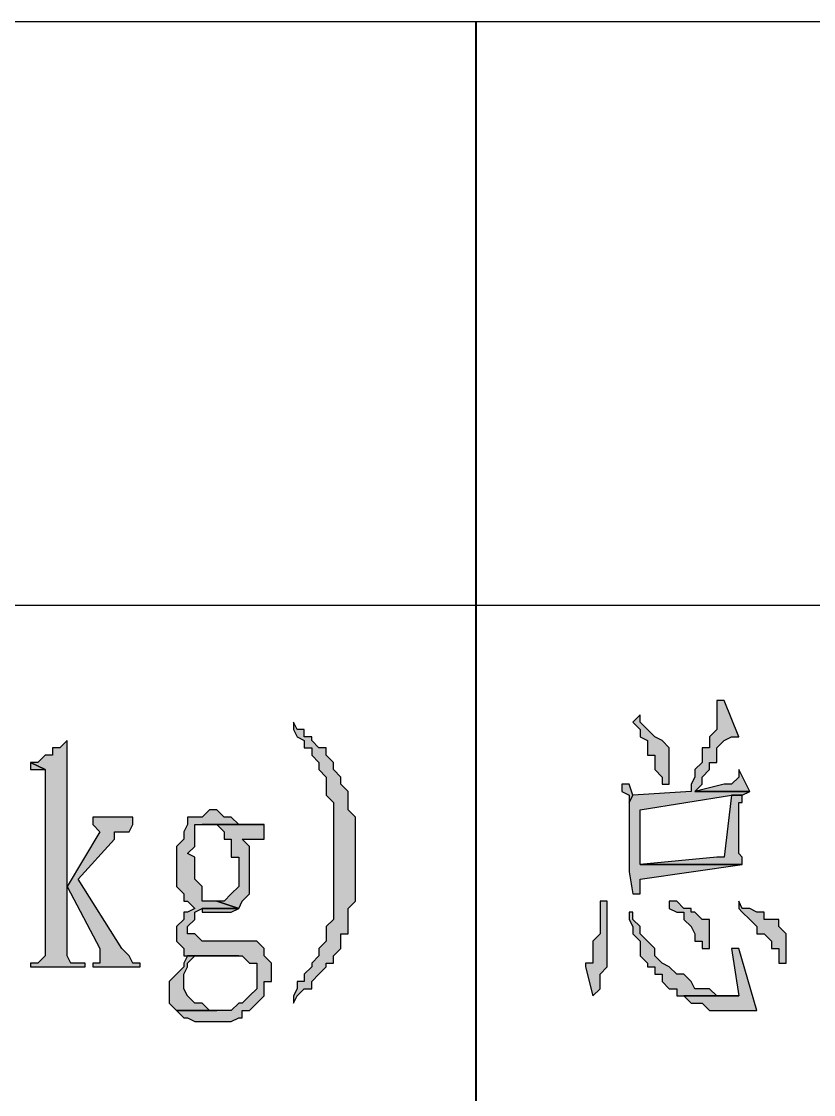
# Model space of a CAD drawing. Extents: x 457 to 4918, y -67 to 391.
# Drawn here: x 3594.12 to 3603.93, y 86.65 to 99.94 of the extents above; entities that cross this region are included whole.
import ezdxf

# ---------------------------------------------------------------- set-up
doc = ezdxf.new("R2010")
doc.units = 0
doc.header["$LTSCALE"] = 40
doc.header["$MEASUREMENT"] = 0
doc.layers.add('at_Entity', color=7, linetype='CONTINUOUS')
doc.layers.add('at_Solid', color=7, linetype='CONTINUOUS')

msp = doc.modelspace()

# ---------------------------------------------------------------- hatches: boundary and pattern name
at = {"layer": 'at_Solid'}
for points in [[(3602.819, 91.536), (3602.729, 91.536), (3602.729, 91.446), (3602.729, 91.175), (3602.639, 91.084), (3602.639, 90.949), (3602.548, 90.949), (3602.548, 90.768), (3602.458, 90.678), (3602.458, 90.587), (3602.413, 90.497), (3602.413, 90.406), (3601.689, 90.361), (3601.644, 90.271), (3601.644, 89.412), (3601.689, 89.141), (3601.78, 89.141), (3601.78, 89.231), (3601.78, 89.321), (3603.045, 89.502), (3601.78, 89.502), (3601.78, 89.593), (3601.78, 90.18), (3602.91, 90.361), (3603.045, 90.361), (3603.136, 90.406), (3602.458, 90.406), (3602.548, 90.497), (3602.548, 90.587), (3602.639, 90.678), (3602.639, 90.768), (3602.729, 90.768), (3602.729, 90.949), (3602.819, 91.039), (3602.91, 91.084), (3603, 91.084)], [(3601.78, 91.356), (3601.689, 91.265), (3601.78, 91.175), (3601.78, 91.084), (3601.87, 91.039), (3601.87, 90.858), (3601.961, 90.858), (3601.961, 90.678), (3602.051, 90.587), (3602.051, 90.497), (3602.141, 90.497), (3602.141, 90.949), (3602.051, 91.039), (3601.961, 91.084), (3601.87, 91.175), (3601.78, 91.265)], [(3597.486, 91.265), (3597.486, 91.175), (3597.531, 91.084), (3597.621, 91.039), (3597.621, 90.949), (3597.712, 90.949), (3597.712, 90.858), (3597.802, 90.768), (3597.802, 90.678), (3597.892, 90.587), (3597.892, 90.361), (3597.983, 90.271), (3597.983, 88.824), (3597.892, 88.734), (3597.892, 88.553), (3597.802, 88.463), (3597.802, 88.372), (3597.712, 88.282), (3597.712, 88.237), (3597.621, 88.146), (3597.621, 88.056), (3597.531, 88.056), (3597.531, 87.965), (3597.486, 87.875), (3597.486, 87.785), (3597.531, 87.875), (3597.621, 87.965), (3597.712, 87.965), (3597.712, 88.056), (3597.802, 88.146), (3597.892, 88.237), (3597.892, 88.282), (3597.983, 88.282), (3597.983, 88.372), (3598.073, 88.463), (3598.073, 88.643), (3598.164, 88.643), (3598.164, 88.96), (3598.254, 89.05), (3598.254, 90.09), (3598.164, 90.18), (3598.164, 90.406), (3598.073, 90.497), (3598.073, 90.587), (3597.983, 90.678), (3597.983, 90.768), (3597.892, 90.858), (3597.892, 90.949), (3597.802, 90.949), (3597.712, 91.039), (3597.712, 91.084), (3597.621, 91.084), (3597.621, 91.175), (3597.531, 91.175)], [(3594.683, 91.039), (3594.593, 90.949), (3594.502, 90.949), (3594.502, 90.858), (3594.412, 90.858), (3594.322, 90.768), (3594.231, 90.768), (3594.412, 90.678), (3594.412, 88.372), (3594.322, 88.282), (3594.231, 88.282), (3594.231, 88.237), (3594.909, 88.237), (3594.909, 88.282), (3594.728, 88.282), (3594.683, 88.372)], [(3594.231, 90.768), (3594.231, 90.678), (3594.322, 90.678), (3594.412, 90.678)], [(3603, 90.678), (3603, 90.587), (3602.91, 90.497), (3602.819, 90.497), (3602.458, 90.406), (3603.136, 90.406)], [(3601.644, 90.497), (3601.554, 90.497), (3601.554, 90.406), (3601.644, 90.361), (3601.644, 90.271), (3601.689, 90.361)], [(3603.045, 90.361), (3602.91, 90.361), (3602.819, 89.593), (3602.729, 89.593), (3601.78, 89.502), (3603.045, 89.502), (3603.045, 89.593), (3603, 89.638), (3603, 90.271), (3603.045, 90.271)], [(3596.536, 90.18), (3596.446, 90.18), (3596.356, 90.09), (3596.175, 90.09), (3596.175, 90), (3596.13, 89.909), (3596.13, 89.819), (3596.039, 89.728), (3596.039, 89.231), (3596.13, 89.141), (3596.13, 89.05), (3596.175, 89.05), (3596.265, 88.96), (3596.175, 88.915), (3596.13, 88.915), (3596.13, 88.824), (3596.039, 88.734), (3596.039, 88.553), (3596.13, 88.463), (3596.13, 88.372), (3596.175, 88.372), (3596.853, 88.372), (3596.943, 88.282), (3597.034, 88.282), (3597.034, 88.237), (3597.034, 87.965), (3596.943, 87.875), (3596.853, 87.785), (3596.808, 87.785), (3596.717, 87.694), (3596.039, 87.694), (3596.13, 87.604), (3596.175, 87.604), (3596.265, 87.559), (3596.717, 87.559), (3596.808, 87.604), (3596.853, 87.604), (3596.853, 87.694), (3596.943, 87.694), (3597.034, 87.785), (3597.124, 87.875), (3597.124, 88.056), (3597.214, 88.056), (3597.214, 88.282), (3597.124, 88.372), (3597.124, 88.463), (3597.034, 88.553), (3596.356, 88.553), (3596.265, 88.643), (3596.175, 88.643), (3596.175, 88.734), (3596.265, 88.824), (3596.265, 88.915), (3596.356, 88.96), (3596.808, 88.96), (3596.536, 89.05), (3596.356, 89.05), (3596.356, 89.141), (3596.356, 89.231), (3596.265, 89.321), (3596.265, 89.593), (3596.175, 89.638), (3596.265, 89.728), (3596.265, 90), (3596.356, 90), (3597.124, 90), (3596.808, 90), (3596.717, 90.09), (3596.627, 90.09)], [(3595.497, 90.09), (3595, 90.09), (3595, 90), (3595.09, 89.909), (3594.683, 89.231), (3595.09, 88.463), (3595.09, 88.282), (3595, 88.282), (3595, 88.237), (3595.587, 88.237), (3595.587, 88.282), (3595.497, 88.282), (3595.452, 88.372), (3595.361, 88.463), (3594.819, 89.321), (3595.271, 89.819), (3595.271, 89.909), (3595.361, 89.909), (3595.452, 89.909), (3595.497, 90)], [(3597.124, 90), (3596.356, 90), (3596.446, 90), (3596.536, 90), (3596.627, 89.909), (3596.627, 89.819), (3596.717, 89.819), (3596.717, 89.593), (3596.808, 89.593), (3596.808, 89.231), (3596.717, 89.141), (3596.627, 89.05), (3596.536, 89.05), (3596.808, 88.96), (3596.853, 89.05), (3596.943, 89.141), (3596.943, 89.728), (3596.853, 89.819), (3597.124, 89.819)], [(3601.373, 89.05), (3601.283, 89.05), (3601.283, 88.96), (3601.283, 88.643), (3601.192, 88.553), (3601.192, 88.282), (3601.102, 88.282), (3601.102, 88.237), (3601.192, 87.875), (3601.283, 87.965), (3601.283, 88.146), (3601.373, 88.237)], [(3602.141, 89.05), (3602.141, 88.96), (3602.232, 88.915), (3602.322, 88.915), (3602.322, 88.824), (3602.413, 88.734), (3602.458, 88.643), (3602.458, 88.553), (3602.548, 88.553), (3602.548, 88.463), (3602.639, 88.463), (3602.639, 88.824), (3602.548, 88.824), (3602.458, 88.915), (3602.413, 88.915), (3602.413, 88.96), (3602.322, 88.96), (3602.232, 89.05)], [(3603, 89.05), (3603, 88.96), (3603.045, 88.915), (3603.136, 88.824), (3603.226, 88.734), (3603.226, 88.643), (3603.317, 88.643), (3603.407, 88.553), (3603.407, 88.463), (3603.497, 88.463), (3603.497, 88.282), (3603.588, 88.282), (3603.588, 88.643), (3603.497, 88.734), (3603.497, 88.824), (3603.407, 88.824), (3603.317, 88.824), (3603.317, 88.915), (3603.226, 88.915), (3603.136, 88.96), (3603.045, 88.96)], [(3596.808, 88.96), (3596.356, 88.96), (3596.356, 88.915), (3596.717, 88.915)], [(3601.689, 88.915), (3601.644, 88.915), (3601.644, 88.824), (3601.689, 88.734), (3601.689, 88.643), (3601.78, 88.553), (3601.78, 88.372), (3601.87, 88.282), (3601.87, 88.237), (3601.961, 88.237), (3601.961, 88.146), (3602.051, 88.146), (3602.051, 88.056), (3602.141, 87.965), (3602.232, 87.965), (3602.232, 87.875), (3603, 87.875), (3602.91, 87.875), (3602.729, 87.875), (3602.639, 87.965), (3602.458, 87.965), (3602.413, 88.056), (3602.322, 88.146), (3602.232, 88.146), (3602.141, 88.237), (3602.051, 88.282), (3601.961, 88.372), (3601.961, 88.463), (3601.87, 88.553), (3601.78, 88.643), (3601.78, 88.734), (3601.689, 88.824)], [(3603, 88.463), (3602.91, 88.463), (3603, 87.875), (3602.322, 87.875), (3602.413, 87.785), (3602.548, 87.785), (3602.639, 87.694), (3603.226, 87.694)], [(3596.175, 88.372), (3596.13, 88.282), (3596.13, 88.237), (3596.039, 88.146), (3595.949, 88.056), (3595.949, 87.785), (3596.039, 87.694), (3596.536, 87.694), (3596.446, 87.694), (3596.356, 87.785), (3596.265, 87.785), (3596.175, 87.875), (3596.13, 87.965), (3596.13, 88.146), (3596.175, 88.237), (3596.175, 88.282), (3596.265, 88.372), (3596.808, 88.372)]]:
    msp.add_hatch(color=0, dxfattribs=at).paths.add_polyline_path(points)

# ---------------------------------------------------------------- linework, layer by layer
at = {"layer": 'at_Entity', "color": 0, "lineweight": 40}
msp.add_line((3599.746, 99.944), (3599.746, 73.365), dxfattribs=at)
at = {"layer": 'at_Entity', "color": 0, "lineweight": 20}
for p, q in [((3602.819, 91.536), (3602.729, 91.536)), ((3602.729, 91.536), (3602.729, 91.446)), ((3602.729, 91.446), (3602.729, 91.175)), ((3603, 91.084), (3602.819, 91.536)), ((3601.78, 91.356), (3601.689, 91.265)), ((3601.78, 91.265), (3601.78, 91.356)), ((3597.486, 91.265), (3597.486, 91.175)), ((3597.531, 91.175), (3597.486, 91.265)), ((3597.486, 91.175), (3597.531, 91.084)), ((3597.621, 91.175), (3597.531, 91.175)), ((3597.621, 91.084), (3597.621, 91.175)), ((3601.689, 91.265), (3601.78, 91.175)), ((3601.87, 91.175), (3601.78, 91.265)), ((3601.78, 91.175), (3601.78, 91.084)), ((3601.961, 91.084), (3601.87, 91.175)), ((3602.729, 91.175), (3602.639, 91.084)), ((3594.683, 91.039), (3594.593, 90.949)), ((3594.683, 88.372), (3594.683, 91.039)), ((3597.531, 91.084), (3597.621, 91.039)), ((3597.712, 91.084), (3597.621, 91.084)), ((3597.621, 91.039), (3597.621, 90.949)), ((3597.712, 91.039), (3597.712, 91.084)), ((3597.802, 90.949), (3597.712, 91.039)), ((3601.78, 91.084), (3601.87, 91.039)), ((3601.87, 91.039), (3601.87, 90.858)), ((3602.051, 91.039), (3601.961, 91.084)), ((3602.141, 90.949), (3602.051, 91.039)), ((3602.639, 91.084), (3602.639, 90.949)), ((3602.729, 90.949), (3602.819, 91.039)), ((3602.819, 91.039), (3602.91, 91.084)), ((3602.91, 91.084), (3603, 91.084)), ((3594.593, 90.949), (3594.502, 90.949)), ((3594.502, 90.949), (3594.502, 90.858)), ((3597.621, 90.949), (3597.712, 90.949)), ((3597.712, 90.949), (3597.712, 90.858)), ((3597.892, 90.949), (3597.802, 90.949)), ((3597.892, 90.858), (3597.892, 90.949)), ((3602.141, 90.497), (3602.141, 90.949)), ((3602.639, 90.949), (3602.548, 90.949)), ((3602.548, 90.949), (3602.548, 90.768)), ((3602.729, 90.768), (3602.729, 90.949)), ((3594.231, 90.768), (3594.231, 90.678)), ((3594.412, 90.678), (3594.231, 90.768)), ((3594.322, 90.768), (3594.231, 90.768)), ((3594.231, 90.768), (3594.412, 90.678)), ((3594.412, 90.858), (3594.322, 90.768)), ((3594.502, 90.858), (3594.412, 90.858)), ((3597.712, 90.858), (3597.802, 90.768)), ((3597.802, 90.768), (3597.802, 90.678)), ((3597.983, 90.768), (3597.892, 90.858)), ((3597.983, 90.678), (3597.983, 90.768)), ((3601.87, 90.858), (3601.961, 90.858)), ((3601.961, 90.858), (3601.961, 90.678)), ((3602.548, 90.768), (3602.458, 90.678)), ((3602.639, 90.678), (3602.639, 90.768)), ((3602.639, 90.768), (3602.729, 90.768)), ((3594.231, 90.678), (3594.322, 90.678)), ((3594.322, 90.678), (3594.412, 90.678)), ((3594.412, 90.678), (3594.412, 88.372)), ((3597.802, 90.678), (3597.892, 90.587)), ((3598.073, 90.587), (3597.983, 90.678)), ((3601.961, 90.678), (3602.051, 90.587)), ((3602.458, 90.678), (3602.458, 90.587)), ((3602.548, 90.587), (3602.639, 90.678)), ((3603, 90.678), (3603, 90.587)), ((3603.136, 90.406), (3603, 90.678)), ((3597.892, 90.587), (3597.892, 90.361)), ((3598.073, 90.497), (3598.073, 90.587)), ((3602.051, 90.587), (3602.051, 90.497)), ((3602.458, 90.587), (3602.413, 90.497)), ((3602.548, 90.497), (3602.548, 90.587)), ((3603, 90.587), (3602.91, 90.497)), ((3598.164, 90.406), (3598.073, 90.497)), ((3598.164, 90.18), (3598.164, 90.406)), ((3601.644, 90.497), (3601.554, 90.497)), ((3601.554, 90.497), (3601.554, 90.406)), ((3601.554, 90.406), (3601.644, 90.361)), ((3601.689, 90.361), (3601.644, 90.497)), ((3602.413, 90.406), (3601.689, 90.361)), ((3602.051, 90.497), (3602.141, 90.497)), ((3602.413, 90.497), (3602.413, 90.406)), ((3602.819, 90.497), (3602.458, 90.406)), ((3602.458, 90.406), (3602.548, 90.497)), ((3602.458, 90.406), (3603.136, 90.406)), ((3603.136, 90.406), (3602.458, 90.406)), ((3602.91, 90.497), (3602.819, 90.497)), ((3603.045, 90.361), (3603.136, 90.406)), ((3597.892, 90.361), (3597.983, 90.271)), ((3597.983, 90.271), (3597.983, 88.824)), ((3601.644, 90.361), (3601.644, 90.271)), ((3601.644, 90.271), (3601.689, 90.361)), ((3601.689, 90.361), (3601.644, 90.271)), ((3601.644, 90.271), (3601.644, 89.412)), ((3601.78, 90.18), (3602.91, 90.361)), ((3602.91, 90.361), (3602.819, 89.593)), ((3603.045, 90.361), (3602.91, 90.361)), ((3602.91, 90.361), (3603.045, 90.361)), ((3603, 89.638), (3603, 90.271)), ((3603, 90.271), (3603.045, 90.271)), ((3603.045, 90.271), (3603.045, 90.361)), ((3596.446, 90.18), (3596.356, 90.09)), ((3596.536, 90.18), (3596.446, 90.18)), ((3596.627, 90.09), (3596.536, 90.18)), ((3598.254, 90.09), (3598.164, 90.18)), ((3601.78, 89.593), (3601.78, 90.18)), ((3595.497, 90.09), (3595, 90.09)), ((3595, 90.09), (3595, 90)), ((3595, 90), (3595.09, 89.909)), ((3595.452, 89.909), (3595.497, 90)), ((3595.497, 90), (3595.497, 90.09)), ((3596.175, 90), (3596.13, 89.909)), ((3596.356, 90.09), (3596.175, 90.09)), ((3596.175, 90.09), (3596.175, 90)), ((3596.265, 89.728), (3596.265, 90)), ((3596.265, 90), (3596.356, 90)), ((3597.124, 90), (3596.356, 90)), ((3596.356, 90), (3596.446, 90)), ((3596.356, 90), (3597.124, 90)), ((3596.446, 90), (3596.536, 90)), ((3596.536, 90), (3596.627, 89.909)), ((3596.717, 90.09), (3596.627, 90.09)), ((3596.808, 90), (3596.717, 90.09)), ((3597.124, 90), (3596.808, 90)), ((3597.124, 89.819), (3597.124, 90)), ((3598.254, 89.05), (3598.254, 90.09)), ((3595.09, 89.909), (3594.683, 89.231)), ((3595.271, 89.819), (3595.271, 89.909)), ((3595.271, 89.909), (3595.361, 89.909)), ((3595.361, 89.909), (3595.452, 89.909)), ((3596.13, 89.909), (3596.13, 89.819)), ((3596.627, 89.909), (3596.627, 89.819)), ((3594.819, 89.321), (3595.271, 89.819)), ((3596.13, 89.819), (3596.039, 89.728)), ((3596.039, 89.728), (3596.039, 89.231)), ((3596.175, 89.638), (3596.265, 89.728)), ((3596.627, 89.819), (3596.717, 89.819)), ((3596.717, 89.819), (3596.717, 89.593)), ((3596.943, 89.728), (3596.853, 89.819)), ((3596.853, 89.819), (3597.124, 89.819)), ((3596.943, 89.141), (3596.943, 89.728)), ((3596.265, 89.593), (3596.175, 89.638)), ((3596.265, 89.321), (3596.265, 89.593)), ((3596.717, 89.593), (3596.808, 89.593)), ((3596.808, 89.593), (3596.808, 89.231)), ((3602.729, 89.593), (3601.78, 89.502)), ((3601.78, 89.502), (3601.78, 89.593)), ((3602.819, 89.593), (3602.729, 89.593)), ((3603.045, 89.593), (3603, 89.638)), ((3603.045, 89.502), (3603.045, 89.593)), ((3601.78, 89.502), (3603.045, 89.502)), ((3601.78, 89.321), (3603.045, 89.502)), ((3603.045, 89.502), (3601.78, 89.502)), ((3595.361, 88.463), (3594.819, 89.321)), ((3596.356, 89.231), (3596.265, 89.321)), ((3601.644, 89.412), (3601.689, 89.141)), ((3601.78, 89.231), (3601.78, 89.321)), ((3594.683, 89.231), (3595.09, 88.463)), ((3596.039, 89.231), (3596.13, 89.141)), ((3596.356, 89.141), (3596.356, 89.231)), ((3596.808, 89.231), (3596.717, 89.141)), ((3601.78, 89.141), (3601.78, 89.231)), ((3596.13, 89.141), (3596.13, 89.05)), ((3596.13, 89.05), (3596.175, 89.05)), ((3596.175, 89.05), (3596.265, 88.96)), ((3596.356, 89.05), (3596.356, 89.141)), ((3596.536, 89.05), (3596.356, 89.05)), ((3596.627, 89.05), (3596.536, 89.05)), ((3596.536, 89.05), (3596.808, 88.96)), ((3596.808, 88.96), (3596.536, 89.05)), ((3596.717, 89.141), (3596.627, 89.05)), ((3596.808, 88.96), (3596.853, 89.05)), ((3596.853, 89.05), (3596.943, 89.141)), ((3598.164, 88.96), (3598.254, 89.05)), ((3601.373, 89.05), (3601.283, 89.05)), ((3601.283, 89.05), (3601.283, 88.96)), ((3601.373, 88.237), (3601.373, 89.05)), ((3601.689, 89.141), (3601.78, 89.141)), ((3602.141, 89.05), (3602.141, 88.96)), ((3602.232, 89.05), (3602.141, 89.05)), ((3602.322, 88.96), (3602.232, 89.05)), ((3603, 89.05), (3603, 88.96)), ((3603.045, 88.96), (3603, 89.05)), ((3596.175, 88.915), (3596.13, 88.915)), ((3596.13, 88.915), (3596.13, 88.824)), ((3596.265, 88.96), (3596.175, 88.915)), ((3596.265, 88.915), (3596.356, 88.96)), ((3596.265, 88.824), (3596.265, 88.915)), ((3596.808, 88.96), (3596.356, 88.96)), ((3596.356, 88.96), (3596.356, 88.915)), ((3596.356, 88.96), (3596.808, 88.96)), ((3596.356, 88.915), (3596.717, 88.915)), ((3596.717, 88.915), (3596.808, 88.96)), ((3598.164, 88.643), (3598.164, 88.96)), ((3601.283, 88.96), (3601.283, 88.643)), ((3601.689, 88.915), (3601.644, 88.915)), ((3601.644, 88.915), (3601.644, 88.824)), ((3601.689, 88.824), (3601.689, 88.915)), ((3602.141, 88.96), (3602.232, 88.915)), ((3602.232, 88.915), (3602.322, 88.915)), ((3602.413, 88.96), (3602.322, 88.96)), ((3602.322, 88.915), (3602.322, 88.824)), ((3602.413, 88.915), (3602.413, 88.96)), ((3602.458, 88.915), (3602.413, 88.915)), ((3602.548, 88.824), (3602.458, 88.915)), ((3603, 88.96), (3603.045, 88.915)), ((3603.136, 88.96), (3603.045, 88.96)), ((3603.045, 88.915), (3603.136, 88.824)), ((3603.226, 88.915), (3603.136, 88.96)), ((3603.317, 88.915), (3603.226, 88.915)), ((3603.317, 88.824), (3603.317, 88.915)), ((3596.13, 88.824), (3596.039, 88.734)), ((3596.175, 88.734), (3596.265, 88.824)), ((3597.983, 88.824), (3597.892, 88.734)), ((3601.644, 88.824), (3601.689, 88.734)), ((3601.78, 88.734), (3601.689, 88.824)), ((3602.322, 88.824), (3602.413, 88.734)), ((3602.639, 88.824), (3602.548, 88.824)), ((3602.639, 88.463), (3602.639, 88.824)), ((3603.136, 88.824), (3603.226, 88.734)), ((3603.407, 88.824), (3603.317, 88.824)), ((3603.497, 88.824), (3603.407, 88.824)), ((3603.497, 88.734), (3603.497, 88.824)), ((3596.039, 88.734), (3596.039, 88.643)), ((3596.039, 88.643), (3596.039, 88.553)), ((3596.175, 88.643), (3596.175, 88.734)), ((3596.265, 88.643), (3596.175, 88.643)), ((3596.356, 88.553), (3596.265, 88.643)), ((3597.892, 88.734), (3597.892, 88.553)), ((3598.073, 88.463), (3598.073, 88.643)), ((3598.073, 88.643), (3598.164, 88.643)), ((3601.283, 88.643), (3601.192, 88.553)), ((3601.689, 88.734), (3601.689, 88.643)), ((3601.689, 88.643), (3601.78, 88.553)), ((3601.78, 88.643), (3601.78, 88.734)), ((3601.87, 88.553), (3601.78, 88.643)), ((3602.413, 88.734), (3602.458, 88.643)), ((3602.458, 88.643), (3602.458, 88.553)), ((3603.226, 88.734), (3603.226, 88.643)), ((3603.226, 88.643), (3603.317, 88.643)), ((3603.317, 88.643), (3603.407, 88.553)), ((3603.588, 88.643), (3603.497, 88.734)), ((3603.588, 88.282), (3603.588, 88.643)), ((3596.039, 88.553), (3596.13, 88.463)), ((3597.034, 88.553), (3596.356, 88.553)), ((3597.124, 88.463), (3597.034, 88.553)), ((3597.892, 88.553), (3597.802, 88.463)), ((3601.192, 88.553), (3601.192, 88.282)), ((3601.78, 88.553), (3601.78, 88.372)), ((3601.961, 88.463), (3601.87, 88.553)), ((3602.458, 88.553), (3602.548, 88.553)), ((3602.548, 88.553), (3602.548, 88.463)), ((3603.407, 88.553), (3603.407, 88.463)), ((3595.09, 88.463), (3595.09, 88.282)), ((3595.452, 88.372), (3595.361, 88.463)), ((3596.13, 88.463), (3596.13, 88.372)), ((3597.124, 88.372), (3597.124, 88.463)), ((3597.802, 88.463), (3597.802, 88.372)), ((3597.983, 88.372), (3598.073, 88.463)), ((3601.961, 88.372), (3601.961, 88.463)), ((3602.548, 88.463), (3602.639, 88.463)), ((3603, 88.463), (3602.91, 88.463)), ((3602.91, 88.463), (3603, 87.875)), ((3603.226, 87.694), (3603, 88.463)), ((3603.407, 88.463), (3603.497, 88.463)), ((3603.497, 88.463), (3603.497, 88.282)), ((3594.322, 88.282), (3594.231, 88.282)), ((3594.231, 88.282), (3594.231, 88.237)), ((3594.412, 88.372), (3594.322, 88.282)), ((3594.728, 88.282), (3594.683, 88.372)), ((3594.909, 88.282), (3594.728, 88.282)), ((3594.909, 88.237), (3594.909, 88.282)), ((3595.09, 88.282), (3595, 88.282)), ((3595, 88.282), (3595, 88.237)), ((3595.497, 88.282), (3595.452, 88.372)), ((3595.587, 88.282), (3595.497, 88.282)), ((3595.587, 88.237), (3595.587, 88.282)), ((3596.175, 88.372), (3596.13, 88.282)), ((3596.13, 88.372), (3596.175, 88.372)), ((3596.13, 88.282), (3596.13, 88.237)), ((3596.175, 88.282), (3596.265, 88.372)), ((3596.808, 88.372), (3596.175, 88.372)), ((3596.175, 88.372), (3596.853, 88.372)), ((3596.175, 88.237), (3596.175, 88.282)), ((3596.265, 88.372), (3596.808, 88.372)), ((3596.853, 88.372), (3596.943, 88.282)), ((3596.943, 88.282), (3597.034, 88.282)), ((3597.034, 88.282), (3597.034, 88.237)), ((3597.214, 88.282), (3597.124, 88.372)), ((3597.214, 88.056), (3597.214, 88.282)), ((3597.802, 88.372), (3597.712, 88.282)), ((3597.712, 88.282), (3597.712, 88.237)), ((3597.892, 88.237), (3597.892, 88.282)), ((3597.892, 88.282), (3597.983, 88.282)), ((3597.983, 88.282), (3597.983, 88.372)), ((3601.192, 88.282), (3601.102, 88.282)), ((3601.102, 88.282), (3601.102, 88.237)), ((3601.78, 88.372), (3601.87, 88.282)), ((3601.87, 88.282), (3601.87, 88.237)), ((3602.051, 88.282), (3601.961, 88.372)), ((3602.141, 88.237), (3602.051, 88.282)), ((3603.497, 88.282), (3603.588, 88.282)), ((3594.231, 88.237), (3594.909, 88.237)), ((3595, 88.237), (3595.587, 88.237)), ((3596.039, 88.146), (3595.949, 88.056)), ((3596.13, 88.237), (3596.039, 88.146)), ((3596.13, 88.146), (3596.175, 88.237)), ((3596.13, 87.965), (3596.13, 88.146)), ((3597.034, 88.237), (3597.034, 87.965)), ((3597.712, 88.237), (3597.621, 88.146)), ((3597.621, 88.146), (3597.621, 88.056)), ((3597.712, 88.056), (3597.802, 88.146)), ((3597.802, 88.146), (3597.892, 88.237)), ((3601.102, 88.237), (3601.192, 87.875)), ((3601.283, 88.146), (3601.373, 88.237)), ((3601.283, 87.965), (3601.283, 88.146)), ((3601.87, 88.237), (3601.961, 88.237)), ((3601.961, 88.237), (3601.961, 88.146)), ((3601.961, 88.146), (3602.051, 88.146)), ((3602.051, 88.146), (3602.051, 88.056)), ((3602.232, 88.146), (3602.141, 88.237)), ((3602.322, 88.146), (3602.232, 88.146)), ((3602.413, 88.056), (3602.322, 88.146)), ((3595.949, 88.056), (3595.949, 87.785)), ((3597.124, 87.875), (3597.124, 88.056)), ((3597.124, 88.056), (3597.214, 88.056)), ((3597.621, 88.056), (3597.531, 88.056)), ((3597.531, 88.056), (3597.531, 87.965)), ((3597.712, 87.965), (3597.712, 88.056)), ((3602.051, 88.056), (3602.141, 87.965)), ((3602.458, 87.965), (3602.413, 88.056)), ((3596.175, 87.875), (3596.13, 87.965)), ((3596.265, 87.785), (3596.175, 87.875)), ((3596.943, 87.875), (3596.853, 87.785)), ((3597.034, 87.965), (3596.943, 87.875)), ((3597.034, 87.785), (3597.124, 87.875)), ((3597.531, 87.965), (3597.486, 87.875)), ((3597.486, 87.875), (3597.486, 87.785)), ((3597.486, 87.785), (3597.531, 87.875)), ((3597.531, 87.875), (3597.621, 87.965)), ((3597.621, 87.965), (3597.712, 87.965)), ((3601.192, 87.875), (3601.283, 87.965)), ((3602.141, 87.965), (3602.232, 87.965)), ((3602.232, 87.965), (3602.232, 87.875)), ((3602.232, 87.875), (3603, 87.875)), ((3603, 87.875), (3602.322, 87.875)), ((3602.322, 87.875), (3602.413, 87.785)), ((3602.639, 87.965), (3602.458, 87.965)), ((3602.729, 87.875), (3602.639, 87.965)), ((3602.91, 87.875), (3602.729, 87.875)), ((3603, 87.875), (3602.91, 87.875)), ((3595.949, 87.785), (3596.039, 87.694)), ((3596.356, 87.785), (3596.265, 87.785)), ((3596.446, 87.694), (3596.356, 87.785)), ((3596.808, 87.785), (3596.717, 87.694)), ((3596.853, 87.785), (3596.808, 87.785)), ((3596.943, 87.694), (3597.034, 87.785)), ((3602.413, 87.785), (3602.548, 87.785)), ((3602.548, 87.785), (3602.639, 87.694)), ((3596.039, 87.694), (3596.536, 87.694)), ((3596.717, 87.694), (3596.039, 87.694)), ((3596.039, 87.694), (3596.13, 87.604)), ((3596.13, 87.604), (3596.175, 87.604)), ((3596.175, 87.604), (3596.265, 87.559)), ((3596.536, 87.694), (3596.446, 87.694)), ((3596.717, 87.559), (3596.808, 87.604)), ((3596.808, 87.604), (3596.853, 87.604)), ((3596.853, 87.604), (3596.853, 87.694)), ((3596.853, 87.694), (3596.943, 87.694)), ((3602.639, 87.694), (3603.226, 87.694)), ((3596.265, 87.559), (3596.717, 87.559))]:
    msp.add_line(p, q, dxfattribs=at)
at = {"layer": 'at_Entity', "color": 0}
for points in [[(3487.194, 99.944), (3634.235, 99.944)], [(3634.235, 92.712), (3516.575, 92.712)], [(3602.819, 91.536), (3602.729, 91.536), (3602.729, 91.446), (3602.729, 91.175), (3602.639, 91.084), (3602.639, 90.949), (3602.548, 90.949), (3602.548, 90.768), (3602.458, 90.678), (3602.458, 90.587), (3602.413, 90.497), (3602.413, 90.406), (3601.689, 90.361), (3601.644, 90.271), (3601.644, 89.412), (3601.689, 89.141), (3601.78, 89.141), (3601.78, 89.231), (3601.78, 89.321), (3603.045, 89.502), (3601.78, 89.502), (3601.78, 89.593), (3601.78, 90.18), (3602.91, 90.361), (3603.045, 90.361), (3603.136, 90.406), (3602.458, 90.406), (3602.548, 90.497), (3602.548, 90.587), (3602.639, 90.678), (3602.639, 90.768), (3602.729, 90.768), (3602.729, 90.949), (3602.819, 91.039), (3602.91, 91.084), (3603, 91.084), (3602.819, 91.536), (3602.819, 91.536), (3602.819, 91.536)], [(3601.78, 91.356), (3601.689, 91.265), (3601.78, 91.175), (3601.78, 91.084), (3601.87, 91.039), (3601.87, 90.858), (3601.961, 90.858), (3601.961, 90.678), (3602.051, 90.587), (3602.051, 90.497), (3602.141, 90.497), (3602.141, 90.949), (3602.051, 91.039), (3601.961, 91.084), (3601.87, 91.175), (3601.78, 91.265), (3601.78, 91.356), (3601.78, 91.356)], [(3597.486, 91.265), (3597.486, 91.175), (3597.531, 91.084), (3597.621, 91.039), (3597.621, 90.949), (3597.712, 90.949), (3597.712, 90.858), (3597.802, 90.768), (3597.802, 90.678), (3597.892, 90.587), (3597.892, 90.361), (3597.983, 90.271), (3597.983, 88.824), (3597.892, 88.734), (3597.892, 88.553), (3597.802, 88.463), (3597.802, 88.372), (3597.712, 88.282), (3597.712, 88.237), (3597.621, 88.146), (3597.621, 88.056), (3597.531, 88.056), (3597.531, 87.965), (3597.486, 87.875), (3597.486, 87.785), (3597.531, 87.875), (3597.621, 87.965), (3597.712, 87.965), (3597.712, 88.056), (3597.802, 88.146), (3597.892, 88.237), (3597.892, 88.282), (3597.983, 88.282), (3597.983, 88.372), (3598.073, 88.463), (3598.073, 88.643), (3598.164, 88.643), (3598.164, 88.96), (3598.254, 89.05), (3598.254, 90.09), (3598.164, 90.18), (3598.164, 90.406), (3598.073, 90.497), (3598.073, 90.587), (3597.983, 90.678), (3597.983, 90.768), (3597.892, 90.858), (3597.892, 90.949), (3597.802, 90.949), (3597.712, 91.039), (3597.712, 91.084), (3597.621, 91.084), (3597.621, 91.175), (3597.531, 91.175), (3597.486, 91.265), (3597.486, 91.265), (3597.486, 91.265)], [(3594.683, 91.039), (3594.593, 90.949), (3594.502, 90.949), (3594.502, 90.858), (3594.412, 90.858), (3594.322, 90.768), (3594.231, 90.768), (3594.412, 90.678), (3594.412, 88.372), (3594.322, 88.282), (3594.231, 88.282), (3594.231, 88.237), (3594.909, 88.237), (3594.909, 88.282), (3594.728, 88.282), (3594.683, 88.372), (3594.683, 91.039), (3594.683, 91.039)], [(3594.231, 90.768), (3594.231, 90.678), (3594.322, 90.678), (3594.412, 90.678), (3594.231, 90.768), (3594.231, 90.768), (3594.231, 90.768)], [(3603, 90.678), (3603, 90.587), (3602.91, 90.497), (3602.819, 90.497), (3602.458, 90.406), (3603.136, 90.406), (3603, 90.678), (3603, 90.678), (3603, 90.678)], [(3601.644, 90.497), (3601.554, 90.497), (3601.554, 90.406), (3601.644, 90.361), (3601.644, 90.271), (3601.689, 90.361), (3601.644, 90.497), (3601.644, 90.497), (3601.644, 90.497)], [(3603.045, 90.361), (3602.91, 90.361), (3602.819, 89.593), (3602.729, 89.593), (3601.78, 89.502), (3603.045, 89.502), (3603.045, 89.593), (3603, 89.638), (3603, 90.271), (3603.045, 90.271), (3603.045, 90.361), (3603.045, 90.361)], [(3596.536, 90.18), (3596.446, 90.18), (3596.356, 90.09), (3596.175, 90.09), (3596.175, 90), (3596.13, 89.909), (3596.13, 89.819), (3596.039, 89.728), (3596.039, 89.231), (3596.13, 89.141), (3596.13, 89.05), (3596.175, 89.05), (3596.265, 88.96), (3596.175, 88.915), (3596.13, 88.915), (3596.13, 88.824), (3596.039, 88.734), (3596.039, 88.553), (3596.13, 88.463), (3596.13, 88.372), (3596.175, 88.372), (3596.853, 88.372), (3596.943, 88.282), (3597.034, 88.282), (3597.034, 88.237), (3597.034, 87.965), (3596.943, 87.875), (3596.853, 87.785), (3596.808, 87.785), (3596.717, 87.694), (3596.039, 87.694), (3596.13, 87.604), (3596.175, 87.604), (3596.265, 87.559), (3596.717, 87.559), (3596.808, 87.604), (3596.853, 87.604), (3596.853, 87.694), (3596.943, 87.694), (3597.034, 87.785), (3597.124, 87.875), (3597.124, 88.056), (3597.214, 88.056), (3597.214, 88.282), (3597.124, 88.372), (3597.124, 88.463), (3597.034, 88.553), (3596.356, 88.553), (3596.265, 88.643), (3596.175, 88.643), (3596.175, 88.734), (3596.265, 88.824), (3596.265, 88.915), (3596.356, 88.96), (3596.808, 88.96), (3596.536, 89.05), (3596.356, 89.05), (3596.356, 89.141), (3596.356, 89.231), (3596.265, 89.321), (3596.265, 89.593), (3596.175, 89.638), (3596.265, 89.728), (3596.265, 90), (3596.356, 90), (3597.124, 90), (3596.808, 90), (3596.717, 90.09), (3596.627, 90.09), (3596.536, 90.18), (3596.536, 90.18), (3596.536, 90.18)], [(3595.497, 90.09), (3595, 90.09), (3595, 90), (3595.09, 89.909), (3594.683, 89.231), (3595.09, 88.463), (3595.09, 88.282), (3595, 88.282), (3595, 88.237), (3595.587, 88.237), (3595.587, 88.282), (3595.497, 88.282), (3595.452, 88.372), (3595.361, 88.463), (3594.819, 89.321), (3595.271, 89.819), (3595.271, 89.909), (3595.361, 89.909), (3595.452, 89.909), (3595.497, 90), (3595.497, 90.09), (3595.497, 90.09)], [(3597.124, 90), (3596.356, 90), (3596.446, 90), (3596.536, 90), (3596.627, 89.909), (3596.627, 89.819), (3596.717, 89.819), (3596.717, 89.593), (3596.808, 89.593), (3596.808, 89.231), (3596.717, 89.141), (3596.627, 89.05), (3596.536, 89.05), (3596.808, 88.96), (3596.853, 89.05), (3596.943, 89.141), (3596.943, 89.728), (3596.853, 89.819), (3597.124, 89.819), (3597.124, 90), (3597.124, 90), (3597.124, 90)], [(3601.373, 89.05), (3601.283, 89.05), (3601.283, 88.96), (3601.283, 88.643), (3601.192, 88.553), (3601.192, 88.282), (3601.102, 88.282), (3601.102, 88.237), (3601.192, 87.875), (3601.283, 87.965), (3601.283, 88.146), (3601.373, 88.237), (3601.373, 89.05), (3601.373, 89.05)], [(3602.141, 89.05), (3602.141, 88.96), (3602.232, 88.915), (3602.322, 88.915), (3602.322, 88.824), (3602.413, 88.734), (3602.458, 88.643), (3602.458, 88.553), (3602.548, 88.553), (3602.548, 88.463), (3602.639, 88.463), (3602.639, 88.824), (3602.548, 88.824), (3602.458, 88.915), (3602.413, 88.915), (3602.413, 88.96), (3602.322, 88.96), (3602.232, 89.05), (3602.141, 89.05), (3602.141, 89.05)], [(3603, 89.05), (3603, 88.96), (3603.045, 88.915), (3603.136, 88.824), (3603.226, 88.734), (3603.226, 88.643), (3603.317, 88.643), (3603.407, 88.553), (3603.407, 88.463), (3603.497, 88.463), (3603.497, 88.282), (3603.588, 88.282), (3603.588, 88.643), (3603.497, 88.734), (3603.497, 88.824), (3603.407, 88.824), (3603.317, 88.824), (3603.317, 88.915), (3603.226, 88.915), (3603.136, 88.96), (3603.045, 88.96), (3603, 89.05), (3603, 89.05), (3603, 89.05)], [(3596.808, 88.96), (3596.356, 88.96), (3596.356, 88.915), (3596.717, 88.915), (3596.808, 88.96), (3596.808, 88.96), (3596.808, 88.96)], [(3601.689, 88.915), (3601.644, 88.915), (3601.644, 88.824), (3601.689, 88.734), (3601.689, 88.643), (3601.78, 88.553), (3601.78, 88.372), (3601.87, 88.282), (3601.87, 88.237), (3601.961, 88.237), (3601.961, 88.146), (3602.051, 88.146), (3602.051, 88.056), (3602.141, 87.965), (3602.232, 87.965), (3602.232, 87.875), (3603, 87.875), (3602.91, 87.875), (3602.729, 87.875), (3602.639, 87.965), (3602.458, 87.965), (3602.413, 88.056), (3602.322, 88.146), (3602.232, 88.146), (3602.141, 88.237), (3602.051, 88.282), (3601.961, 88.372), (3601.961, 88.463), (3601.87, 88.553), (3601.78, 88.643), (3601.78, 88.734), (3601.689, 88.824), (3601.689, 88.915), (3601.689, 88.915)], [(3603, 88.463), (3602.91, 88.463), (3603, 87.875), (3602.322, 87.875), (3602.413, 87.785), (3602.548, 87.785), (3602.639, 87.694), (3603.226, 87.694), (3603, 88.463), (3603, 88.463), (3603, 88.463)], [(3596.175, 88.372), (3596.13, 88.282), (3596.13, 88.237), (3596.039, 88.146), (3595.949, 88.056), (3595.949, 87.785), (3596.039, 87.694), (3596.536, 87.694), (3596.446, 87.694), (3596.356, 87.785), (3596.265, 87.785), (3596.175, 87.875), (3596.13, 87.965), (3596.13, 88.146), (3596.175, 88.237), (3596.175, 88.282), (3596.265, 88.372), (3596.808, 88.372), (3596.175, 88.372), (3596.175, 88.372), (3596.175, 88.372)]]:
    msp.add_lwpolyline(points, dxfattribs=at)

doc.saveas('drawing.dxf')
